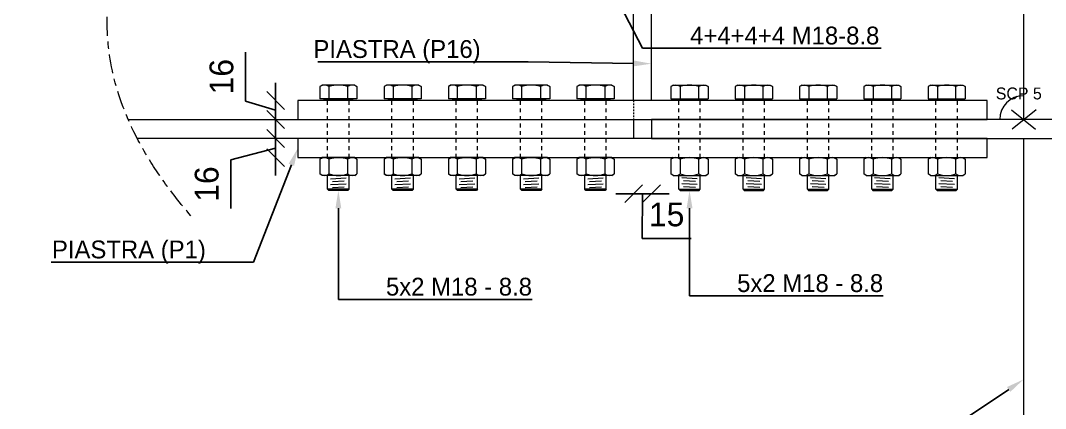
# Model space of a CAD drawing. Header units: millimetres. Extents: x -6949 to 549764, y -83146 to 127128.
# Drawn here: x 50614 to 51475, y -46687 to -46361 of the extents above; entities that cross this region are included whole.
import ezdxf
from ezdxf import colors
from ezdxf.entities.mleader import LeaderData, LeaderLine
from ezdxf.math import Vec2, Vec3

# ---------------------------------------------------------------- set-up
doc = ezdxf.new("R2010")
doc.units = ezdxf.units.MM
doc.linetypes.add('Centro', pattern=[31.75, 6.35, -4.7625, 15.875, -4.7625])
doc.linetypes.add('Tratto', pattern=[6.35, 3.175, -3.175])
for name, color, linetype, lineweight in [('bulloni', 5, 'Continuous', 9), ('LINEA DI SEZIONE', 1, 'Centro', 9), ('piastra', 6, 'Continuous', 18), ('S-BEAM', 5, 'Continuous', 18), ('S-COLS', 7, 'Continuous', 18), ('tratteggio', 253, 'Tratto', 15)]:
    doc.layers.add(name, color=color, linetype=linetype, lineweight=lineweight)
doc.layers.add('quote', color=7, linetype='Continuous', lineweight=5, true_color=0x383838)
doc.styles.get("Standard").update_dxf_attribs({"font": ''})
doc.styles.get('Standard').set_extended_font_data('Bahnschrift Light')
doc.dimstyles.new('Q 1_15', dxfattribs={"dimtxt": 20, "dimasz": 15, "dimexe": 0.18, "dimexo": 0.0625, "dimgap": 10, "dimtad": 2, "dimdec": 0, "dimzin": 0, "dimdsep": 46, "dimtxsty": 'Standard', "dimblk": 'OBLIQUE', "dimcen": 0, "dimse1": 1, "dimse2": 1, "dimadec": 0, "dimazin": 0, "dimtfac": 1, "dimtdec": 0, "dimtofl": 0, "dimtmove": 1, "dimatfit": 3, "dimfxl": 1, "dimtolj": 1, "dimtzin": 0, "dimarcsym": 1})

# ---------------------------------------------------------------- blocks, each defined once
blk = doc.blocks.new('_Oblique')
at = {"color": 0, "linetype": 'ByBlock', "lineweight": -2}
blk.add_line((-0.5, -0.5), (0.5, 0.5), dxfattribs=at)
blk = doc.blocks.new('*D972')
at = {"layer": 'Defpoints', "color": 0, "transparency": 16777216}
for p in [(51128.8, -46210.14), (51143.8, -46210.14), (51143.8, -46506.45)]:
    blk.add_point(p, dxfattribs=at)
at = {"layer": 'quote', "color": 0, "lineweight": -2, "transparency": 16777216}
for p, q in [((51128.8, -46506.45), (51113.8, -46506.45)), ((51128.8, -46506.45), (51143.8, -46506.45)), ((51136.3, -46506.45), (51135.86, -46544.13)), ((51143.8, -46506.45), (51158.8, -46506.45)), ((51135.86, -46544.13), (51177.26, -46544.13))]:
    blk.add_line(p, q, dxfattribs=at)
at = {"layer": 'quote', "color": 0, "lineweight": -2, "transparency": 16777216, "xscale": 15, "yscale": 15, "zscale": 15}
blk.add_blockref('_Oblique', (51128.8, -46506.45), dxfattribs=at)
at = {"layer": 'quote', "color": 0, "lineweight": -2, "transparency": 16777216, "xscale": 15, "yscale": 15, "zscale": 15, "rotation": 180}
blk.add_blockref('_Oblique', (51143.8, -46506.45), dxfattribs=at)
at = {"layer": 'quote', "color": 0, "transparency": 16777216, "insert": (51156.56, -46524.03), "char_height": 20, "attachment_point": 5}
blk.add_mtext('\\A1;15', dxfattribs=at)
blk = doc.blocks.new('*D973')
at = {"layer": 'Defpoints', "color": 0, "transparency": 16777216}
for p in [(50846.8, -46428.14), (50828.09, -46444.14), (50846.8, -46444.14)]:
    blk.add_point(p, dxfattribs=at)
at = {"layer": 'quote', "color": 0, "lineweight": -2, "transparency": 16777216}
for p, q in [((50802.81, -46428.56), (50802.81, -46387.62)), ((50828.09, -46428.14), (50828.09, -46413.14)), ((50828.09, -46436.14), (50802.81, -46428.56)), ((50828.09, -46428.14), (50828.09, -46444.14)), ((50828.09, -46444.14), (50828.09, -46459.14))]:
    blk.add_line(p, q, dxfattribs=at)
at = {"layer": 'quote', "color": 0, "lineweight": -2, "transparency": 16777216, "xscale": 15, "yscale": 15, "zscale": 15}
for p, rotation in [((50828.09, -46428.14), 270), ((50828.09, -46444.14), 90)]:
    blk.add_blockref('_Oblique', p, dxfattribs=dict(at, rotation=rotation))
at = {"layer": 'quote', "color": 0, "transparency": 16777216, "insert": (50782.7, -46408.09), "char_height": 20, "attachment_point": 5, "rotation": 90}
blk.add_mtext('\\A1;16', dxfattribs=at)
blk = doc.blocks.new('*D974')
at = {"layer": 'Defpoints', "color": 0, "transparency": 16777216}
for p in [(50828.09, -46460.14), (50846.8, -46460.14), (50846.8, -46476.14)]:
    blk.add_point(p, dxfattribs=at)
at = {"layer": 'quote', "color": 0, "lineweight": -2, "transparency": 16777216}
for p, q in [((50828.09, -46460.14), (50828.09, -46445.14)), ((50828.09, -46476.14), (50828.09, -46460.14)), ((50828.09, -46468.14), (50790.41, -46477.88)), ((50790.41, -46477.88), (50790.41, -46518.82)), ((50828.09, -46476.14), (50828.09, -46491.14))]:
    blk.add_line(p, q, dxfattribs=at)
at = {"layer": 'quote', "color": 0, "lineweight": -2, "transparency": 16777216, "xscale": 15, "yscale": 15, "zscale": 15}
for p, rotation in [((50828.09, -46460.14), 270), ((50828.09, -46476.14), 90)]:
    blk.add_blockref('_Oblique', p, dxfattribs=dict(at, rotation=rotation))
at = {"layer": 'quote', "color": 0, "transparency": 16777216, "insert": (50770.31, -46498.35), "char_height": 20, "attachment_point": 5, "rotation": 90}
blk.add_mtext('\\A1;16', dxfattribs=at)
blk = doc.blocks.new('x')
at = {"layer": 'quote', "color": 1, "lineweight": 20}
for p, q in [((12519.77, -46826.46), (12540.09, -46842.86)), ((12540.61, -46826.46), (12520.29, -46842.86))]:
    blk.add_line(p, q, dxfattribs=at)

msp = doc.modelspace()

# ---------------------------------------------------------------- linework, layer by layer
at = {"layer": 'bulloni'}
for p, q in [((50867.1, -46415.14), (50865.21, -46416.4)), ((50894.5, -46415.14), (50867.1, -46415.14)), ((50894.5, -46415.14), (50896.38, -46416.4)), ((50921.1, -46415.14), (50919.21, -46416.4)), ((50948.5, -46415.14), (50921.1, -46415.14)), ((50948.5, -46415.14), (50950.38, -46416.4)), ((50975.1, -46415.14), (50973.21, -46416.4)), ((51002.5, -46415.14), (50975.1, -46415.14)), ((51002.5, -46415.14), (51004.38, -46416.4)), ((51029.1, -46415.14), (51027.21, -46416.4)), ((51056.5, -46415.14), (51029.1, -46415.14)), ((51056.5, -46415.14), (51058.38, -46416.4)), ((51083.1, -46415.14), (51081.21, -46416.4)), ((51110.5, -46415.14), (51083.1, -46415.14)), ((51110.5, -46415.14), (51112.38, -46416.4)), ((51162.08, -46415.14), (51160.19, -46416.4)), ((51162.08, -46415.14), (51189.48, -46415.14)), ((51189.48, -46415.14), (51191.37, -46416.4)), ((51216.08, -46415.14), (51214.19, -46416.4)), ((51216.08, -46415.14), (51243.48, -46415.14)), ((51243.48, -46415.14), (51245.37, -46416.4)), ((51270.08, -46415.14), (51268.19, -46416.4)), ((51270.08, -46415.14), (51297.48, -46415.14)), ((51297.48, -46415.14), (51299.37, -46416.4)), ((51324.08, -46415.14), (51322.19, -46416.4)), ((51324.08, -46415.14), (51351.48, -46415.14)), ((51351.48, -46415.14), (51353.37, -46416.4)), ((51378.08, -46415.14), (51376.19, -46416.4)), ((51378.08, -46415.14), (51405.48, -46415.14)), ((51405.48, -46415.14), (51407.37, -46416.4)), ((50865.21, -46416.4), (50865.21, -46426.64)), ((50873, -46426.64), (50873, -46416.4)), ((50888.59, -46416.4), (50888.59, -46426.64)), ((50896.38, -46416.4), (50896.38, -46426.64)), ((50919.21, -46416.4), (50919.21, -46426.64)), ((50927, -46426.64), (50927, -46416.4)), ((50942.59, -46416.4), (50942.59, -46426.64)), ((50950.38, -46416.4), (50950.38, -46426.64)), ((50973.21, -46416.4), (50973.21, -46426.64)), ((50981, -46426.64), (50981, -46416.4)), ((50996.59, -46416.4), (50996.59, -46426.64)), ((51004.38, -46416.4), (51004.38, -46426.64)), ((51027.21, -46416.4), (51027.21, -46426.64)), ((51035, -46426.64), (51035, -46416.4)), ((51050.59, -46416.4), (51050.59, -46426.64)), ((51058.38, -46416.4), (51058.38, -46426.64)), ((51081.21, -46416.4), (51081.21, -46426.64)), ((51089, -46426.64), (51089, -46416.4)), ((51104.59, -46416.4), (51104.59, -46426.64)), ((51112.38, -46416.4), (51112.38, -46426.64)), ((51160.19, -46416.4), (51160.19, -46426.64)), ((51167.99, -46416.4), (51167.99, -46426.64)), ((51183.58, -46426.64), (51183.58, -46416.4)), ((51191.37, -46416.4), (51191.37, -46426.64)), ((51214.19, -46416.4), (51214.19, -46426.64)), ((51221.99, -46416.4), (51221.99, -46426.64)), ((51237.58, -46426.64), (51237.58, -46416.4)), ((51245.37, -46416.4), (51245.37, -46426.64)), ((51268.19, -46416.4), (51268.19, -46426.64)), ((51275.99, -46416.4), (51275.99, -46426.64)), ((51291.58, -46426.64), (51291.58, -46416.4)), ((51299.37, -46416.4), (51299.37, -46426.64)), ((51322.19, -46416.4), (51322.19, -46426.64)), ((51329.99, -46416.4), (51329.99, -46426.64)), ((51345.58, -46426.64), (51345.58, -46416.4)), ((51353.37, -46416.4), (51353.37, -46426.64)), ((51376.19, -46416.4), (51376.19, -46426.64)), ((51383.99, -46416.4), (51383.99, -46426.64)), ((51399.58, -46426.64), (51399.58, -46416.4)), ((51407.37, -46416.4), (51407.37, -46426.64)), ((50896.38, -46426.64), (50865.21, -46426.64)), ((50868.3, -46426.64), (50868.3, -46427.14)), ((50893.3, -46427.14), (50868.3, -46427.14)), ((50893.3, -46426.64), (50893.3, -46427.14)), ((50950.38, -46426.64), (50919.21, -46426.64)), ((50922.3, -46426.64), (50922.3, -46427.14)), ((50947.3, -46427.14), (50922.3, -46427.14)), ((50947.3, -46426.64), (50947.3, -46427.14)), ((51004.38, -46426.64), (50973.21, -46426.64)), ((50976.3, -46426.64), (50976.3, -46427.14)), ((51001.3, -46427.14), (50976.3, -46427.14)), ((51001.3, -46426.64), (51001.3, -46427.14)), ((51058.38, -46426.64), (51027.21, -46426.64)), ((51030.3, -46426.64), (51030.3, -46427.14)), ((51055.3, -46427.14), (51030.3, -46427.14)), ((51055.3, -46426.64), (51055.3, -46427.14)), ((51112.38, -46426.64), (51081.21, -46426.64)), ((51084.3, -46426.64), (51084.3, -46427.14)), ((51109.3, -46427.14), (51084.3, -46427.14)), ((51109.3, -46426.64), (51109.3, -46427.14)), ((51160.19, -46426.64), (51191.37, -46426.64)), ((51163.28, -46426.64), (51163.28, -46427.14)), ((51163.28, -46427.14), (51188.28, -46427.14)), ((51188.28, -46426.64), (51188.28, -46427.14)), ((51214.19, -46426.64), (51245.37, -46426.64)), ((51217.28, -46426.64), (51217.28, -46427.14)), ((51217.28, -46427.14), (51242.28, -46427.14)), ((51242.28, -46426.64), (51242.28, -46427.14)), ((51268.19, -46426.64), (51299.37, -46426.64)), ((51271.28, -46426.64), (51271.28, -46427.14)), ((51271.28, -46427.14), (51296.28, -46427.14)), ((51296.28, -46426.64), (51296.28, -46427.14)), ((51322.19, -46426.64), (51353.37, -46426.64)), ((51325.28, -46426.64), (51325.28, -46427.14)), ((51325.28, -46427.14), (51350.28, -46427.14)), ((51350.28, -46426.64), (51350.28, -46427.14)), ((51376.19, -46426.64), (51407.37, -46426.64)), ((51379.28, -46426.64), (51379.28, -46427.14)), ((51379.28, -46427.14), (51404.28, -46427.14)), ((51404.28, -46426.64), (51404.28, -46427.14)), ((50867.1, -46476.14), (50865.21, -46477.4)), ((50865.21, -46477.4), (50865.21, -46489.89)), ((50894.5, -46476.14), (50867.1, -46476.14)), ((50873, -46489.89), (50873, -46477.4)), ((50888.59, -46477.4), (50888.59, -46489.89)), ((50894.5, -46476.14), (50896.38, -46477.4)), ((50896.38, -46477.4), (50896.38, -46489.89)), ((50921.1, -46476.14), (50919.21, -46477.4)), ((50919.21, -46477.4), (50919.21, -46489.89)), ((50948.5, -46476.14), (50921.1, -46476.14)), ((50927, -46489.89), (50927, -46477.4)), ((50942.59, -46477.4), (50942.59, -46489.89)), ((50948.5, -46476.14), (50950.38, -46477.4)), ((50950.38, -46477.4), (50950.38, -46489.89)), ((50975.1, -46476.14), (50973.21, -46477.4)), ((50973.21, -46477.4), (50973.21, -46489.89)), ((51002.5, -46476.14), (50975.1, -46476.14)), ((50981, -46489.89), (50981, -46477.4)), ((50996.59, -46477.4), (50996.59, -46489.89)), ((51002.5, -46476.14), (51004.38, -46477.4)), ((51004.38, -46477.4), (51004.38, -46489.89)), ((51029.1, -46476.14), (51027.21, -46477.4)), ((51027.21, -46477.4), (51027.21, -46489.89)), ((51056.5, -46476.14), (51029.1, -46476.14)), ((51035, -46489.89), (51035, -46477.4)), ((51050.59, -46477.4), (51050.59, -46489.89)), ((51056.5, -46476.14), (51058.38, -46477.4)), ((51058.38, -46477.4), (51058.38, -46489.89)), ((51083.1, -46476.14), (51081.21, -46477.4)), ((51081.21, -46477.4), (51081.21, -46489.89)), ((51110.5, -46476.14), (51083.1, -46476.14)), ((51089, -46489.89), (51089, -46477.4)), ((51104.59, -46477.4), (51104.59, -46489.89)), ((51110.5, -46476.14), (51112.38, -46477.4)), ((51112.38, -46477.4), (51112.38, -46489.89)), ((51162.08, -46476.14), (51160.19, -46477.4)), ((51160.19, -46477.4), (51160.19, -46489.89)), ((51162.08, -46476.14), (51189.48, -46476.14)), ((51167.99, -46477.4), (51167.99, -46489.89)), ((51183.58, -46489.89), (51183.58, -46477.4)), ((51189.48, -46476.14), (51191.37, -46477.4)), ((51191.37, -46477.4), (51191.37, -46489.89)), ((51216.08, -46476.14), (51214.19, -46477.4)), ((51214.19, -46477.4), (51214.19, -46489.89)), ((51216.08, -46476.14), (51243.48, -46476.14)), ((51221.99, -46477.4), (51221.99, -46489.89)), ((51237.58, -46489.89), (51237.58, -46477.4)), ((51243.48, -46476.14), (51245.37, -46477.4)), ((51245.37, -46477.4), (51245.37, -46489.89)), ((51270.08, -46476.14), (51268.19, -46477.4)), ((51268.19, -46477.4), (51268.19, -46489.89)), ((51270.08, -46476.14), (51297.48, -46476.14)), ((51275.99, -46477.4), (51275.99, -46489.89)), ((51291.58, -46489.89), (51291.58, -46477.4)), ((51297.48, -46476.14), (51299.37, -46477.4)), ((51299.37, -46477.4), (51299.37, -46489.89)), ((51324.08, -46476.14), (51322.19, -46477.4)), ((51322.19, -46477.4), (51322.19, -46489.89)), ((51324.08, -46476.14), (51351.48, -46476.14)), ((51329.99, -46477.4), (51329.99, -46489.89)), ((51345.58, -46489.89), (51345.58, -46477.4)), ((51351.48, -46476.14), (51353.37, -46477.4)), ((51353.37, -46477.4), (51353.37, -46489.89)), ((51378.08, -46476.14), (51376.19, -46477.4)), ((51376.19, -46477.4), (51376.19, -46489.89)), ((51378.08, -46476.14), (51405.48, -46476.14)), ((51383.99, -46477.4), (51383.99, -46489.89)), ((51399.58, -46489.89), (51399.58, -46477.4)), ((51405.48, -46476.14), (51407.37, -46477.4)), ((51407.37, -46477.4), (51407.37, -46489.89)), ((50867.1, -46491.14), (50865.21, -46489.89)), ((50894.5, -46491.14), (50867.1, -46491.14)), ((50871.8, -46502.77), (50871.8, -46491.14)), ((50889.8, -46502.77), (50889.8, -46491.14)), ((50894.5, -46491.14), (50896.38, -46489.89)), ((50921.1, -46491.14), (50919.21, -46489.89)), ((50948.5, -46491.14), (50921.1, -46491.14)), ((50925.8, -46502.77), (50925.8, -46491.14)), ((50943.8, -46502.77), (50943.8, -46491.14)), ((50948.5, -46491.14), (50950.38, -46489.89)), ((50975.1, -46491.14), (50973.21, -46489.89)), ((51002.5, -46491.14), (50975.1, -46491.14)), ((50979.8, -46502.77), (50979.8, -46491.14)), ((50997.8, -46502.77), (50997.8, -46491.14)), ((51002.5, -46491.14), (51004.38, -46489.89)), ((51029.1, -46491.14), (51027.21, -46489.89)), ((51056.5, -46491.14), (51029.1, -46491.14)), ((51033.8, -46502.77), (51033.8, -46491.14)), ((51051.8, -46502.77), (51051.8, -46491.14)), ((51056.5, -46491.14), (51058.38, -46489.89)), ((51083.1, -46491.14), (51081.21, -46489.89)), ((51110.5, -46491.14), (51083.1, -46491.14)), ((51087.8, -46502.77), (51087.8, -46491.14)), ((51105.8, -46502.77), (51105.8, -46491.14)), ((51110.5, -46491.14), (51112.38, -46489.89)), ((51162.08, -46491.14), (51160.19, -46489.89)), ((51162.08, -46491.14), (51189.48, -46491.14)), ((51166.78, -46502.77), (51166.78, -46491.14)), ((51184.78, -46502.77), (51184.78, -46491.14)), ((51189.48, -46491.14), (51191.37, -46489.89)), ((51216.08, -46491.14), (51214.19, -46489.89)), ((51216.08, -46491.14), (51243.48, -46491.14)), ((51220.78, -46502.77), (51220.78, -46491.14)), ((51238.78, -46502.77), (51238.78, -46491.14)), ((51243.48, -46491.14), (51245.37, -46489.89)), ((51270.08, -46491.14), (51268.19, -46489.89)), ((51270.08, -46491.14), (51297.48, -46491.14)), ((51274.78, -46502.77), (51274.78, -46491.14)), ((51292.78, -46502.77), (51292.78, -46491.14)), ((51297.48, -46491.14), (51299.37, -46489.89)), ((51324.08, -46491.14), (51322.19, -46489.89)), ((51324.08, -46491.14), (51351.48, -46491.14)), ((51328.78, -46502.77), (51328.78, -46491.14)), ((51346.78, -46502.77), (51346.78, -46491.14)), ((51351.48, -46491.14), (51353.37, -46489.89)), ((51378.08, -46491.14), (51376.19, -46489.89)), ((51378.08, -46491.14), (51405.48, -46491.14)), ((51382.78, -46502.77), (51382.78, -46491.14)), ((51400.78, -46502.77), (51400.78, -46491.14)), ((51405.48, -46491.14), (51407.37, -46489.89)), ((50874.3, -46493.88), (50887.3, -46493.15)), ((50874.3, -46498.88), (50887.3, -46498.15)), ((50875.8, -46496.29), (50885.8, -46495.74)), ((50875.8, -46501.29), (50885.8, -46500.74)), ((50928.3, -46493.88), (50941.3, -46493.15)), ((50928.3, -46498.88), (50941.3, -46498.15)), ((50929.8, -46496.29), (50939.8, -46495.74)), ((50929.8, -46501.29), (50939.8, -46500.74)), ((50982.3, -46493.88), (50995.3, -46493.15)), ((50982.3, -46498.88), (50995.3, -46498.15)), ((50983.8, -46496.29), (50993.8, -46495.74)), ((50983.8, -46501.29), (50993.8, -46500.74)), ((51036.3, -46493.88), (51049.3, -46493.15)), ((51036.3, -46498.88), (51049.3, -46498.15)), ((51037.8, -46496.29), (51047.8, -46495.74)), ((51037.8, -46501.29), (51047.8, -46500.74)), ((51090.3, -46493.88), (51103.3, -46493.15)), ((51090.3, -46498.88), (51103.3, -46498.15)), ((51091.8, -46496.29), (51101.8, -46495.74)), ((51091.8, -46501.29), (51101.8, -46500.74)), ((51182.28, -46493.88), (51169.28, -46493.15)), ((51182.28, -46498.88), (51169.28, -46498.15)), ((51180.78, -46496.29), (51170.78, -46495.74)), ((51180.78, -46501.29), (51170.78, -46500.74)), ((51236.28, -46493.88), (51223.28, -46493.15)), ((51236.28, -46498.88), (51223.28, -46498.15)), ((51234.78, -46496.29), (51224.78, -46495.74)), ((51234.78, -46501.29), (51224.78, -46500.74)), ((51290.28, -46493.88), (51277.28, -46493.15)), ((51290.28, -46498.88), (51277.28, -46498.15)), ((51288.78, -46496.29), (51278.78, -46495.74)), ((51288.78, -46501.29), (51278.78, -46500.74)), ((51344.28, -46493.88), (51331.28, -46493.15)), ((51344.28, -46498.88), (51331.28, -46498.15)), ((51342.78, -46496.29), (51332.78, -46495.74)), ((51342.78, -46501.29), (51332.78, -46500.74)), ((51398.28, -46493.88), (51385.28, -46493.15)), ((51398.28, -46498.88), (51385.28, -46498.15)), ((51396.78, -46496.29), (51386.78, -46495.74)), ((51396.78, -46501.29), (51386.78, -46500.74)), ((50872.8, -46503.77), (50871.8, -46502.77)), ((50889.8, -46502.77), (50871.8, -46502.77)), ((50888.8, -46503.77), (50872.8, -46503.77)), ((50889.8, -46502.77), (50888.8, -46503.77)), ((50926.8, -46503.77), (50925.8, -46502.77)), ((50943.8, -46502.77), (50925.8, -46502.77)), ((50942.8, -46503.77), (50926.8, -46503.77)), ((50943.8, -46502.77), (50942.8, -46503.77)), ((50980.8, -46503.77), (50979.8, -46502.77)), ((50997.8, -46502.77), (50979.8, -46502.77)), ((50996.8, -46503.77), (50980.8, -46503.77)), ((50997.8, -46502.77), (50996.8, -46503.77)), ((51034.8, -46503.77), (51033.8, -46502.77)), ((51051.8, -46502.77), (51033.8, -46502.77)), ((51050.8, -46503.77), (51034.8, -46503.77)), ((51051.8, -46502.77), (51050.8, -46503.77)), ((51088.8, -46503.77), (51087.8, -46502.77)), ((51105.8, -46502.77), (51087.8, -46502.77)), ((51104.8, -46503.77), (51088.8, -46503.77)), ((51105.8, -46502.77), (51104.8, -46503.77)), ((51166.78, -46502.77), (51167.78, -46503.77)), ((51166.78, -46502.77), (51184.78, -46502.77)), ((51167.78, -46503.77), (51183.78, -46503.77)), ((51183.78, -46503.77), (51184.78, -46502.77)), ((51220.78, -46502.77), (51221.78, -46503.77)), ((51220.78, -46502.77), (51238.78, -46502.77)), ((51221.78, -46503.77), (51237.78, -46503.77)), ((51237.78, -46503.77), (51238.78, -46502.77)), ((51274.78, -46502.77), (51275.78, -46503.77)), ((51274.78, -46502.77), (51292.78, -46502.77)), ((51275.78, -46503.77), (51291.78, -46503.77)), ((51291.78, -46503.77), (51292.78, -46502.77)), ((51328.78, -46502.77), (51329.78, -46503.77)), ((51328.78, -46502.77), (51346.78, -46502.77)), ((51329.78, -46503.77), (51345.78, -46503.77)), ((51345.78, -46503.77), (51346.78, -46502.77)), ((51382.78, -46502.77), (51383.78, -46503.77)), ((51382.78, -46502.77), (51400.78, -46502.77)), ((51383.78, -46503.77), (51399.78, -46503.77)), ((51399.78, -46503.77), (51400.78, -46502.77))]:
    msp.add_line(p, q, dxfattribs=at)
for centre, radius, start, end in [((50869.11, -46421.82), 6.67, 54.26215, 125.73785), ((50880.8, -46439.95), 24.8, 71.68582, 108.31418), ((50892.49, -46421.82), 6.67, 54.26215, 125.73785), ((50923.11, -46421.82), 6.67, 54.26215, 125.73785), ((50934.8, -46439.95), 24.8, 71.68582, 108.31418), ((50946.49, -46421.82), 6.67, 54.26215, 125.73785), ((50977.11, -46421.82), 6.67, 54.26215, 125.73785), ((50988.8, -46439.95), 24.8, 71.68582, 108.31418), ((51000.49, -46421.82), 6.67, 54.26215, 125.73785), ((51031.11, -46421.82), 6.67, 54.26215, 125.73785), ((51042.8, -46439.95), 24.8, 71.68582, 108.31418), ((51054.49, -46421.82), 6.67, 54.26215, 125.73785), ((51085.11, -46421.82), 6.67, 54.26215, 125.73785), ((51096.8, -46439.95), 24.8, 71.68582, 108.31418), ((51108.49, -46421.82), 6.67, 54.26215, 125.73785), ((51164.09, -46421.82), 6.67, 54.26215, 125.73785), ((51175.78, -46439.95), 24.8, 71.68582, 108.31418), ((51187.47, -46421.82), 6.67, 54.26215, 125.73785), ((51218.09, -46421.82), 6.67, 54.26215, 125.73785), ((51229.78, -46439.95), 24.8, 71.68582, 108.31418), ((51241.47, -46421.82), 6.67, 54.26215, 125.73785), ((51272.09, -46421.82), 6.67, 54.26215, 125.73785), ((51283.78, -46439.95), 24.8, 71.68582, 108.31418), ((51295.47, -46421.82), 6.67, 54.26215, 125.73785), ((51326.09, -46421.82), 6.67, 54.26215, 125.73785), ((51337.78, -46439.95), 24.8, 71.68582, 108.31418), ((51349.47, -46421.82), 6.67, 54.26215, 125.73785), ((51380.09, -46421.82), 6.67, 54.26215, 125.73785), ((51391.78, -46439.95), 24.8, 71.68582, 108.31418), ((51403.47, -46421.82), 6.67, 54.26215, 125.73785), ((50870.8, -46428.14), 1, 0, 90), ((50890.8, -46428.14), 1, 90, 180), ((50924.8, -46428.14), 1, 0, 90), ((50944.8, -46428.14), 1, 90, 180), ((50978.8, -46428.14), 1, 0, 90), ((50998.8, -46428.14), 1, 90, 180), ((51032.8, -46428.14), 1, 0, 90), ((51052.8, -46428.14), 1, 90, 180), ((51086.8, -46428.14), 1, 0, 90), ((51106.8, -46428.14), 1, 90, 180), ((51165.78, -46428.14), 1, 0, 90), ((51185.78, -46428.14), 1, 90, 180), ((51219.78, -46428.14), 1, 0, 90), ((51239.78, -46428.14), 1, 90, 180), ((51273.78, -46428.14), 1, 0, 90), ((51293.78, -46428.14), 1, 90, 180), ((51327.78, -46428.14), 1, 0, 90), ((51347.78, -46428.14), 1, 90, 180), ((51381.78, -46428.14), 1, 0, 90), ((51401.78, -46428.14), 1, 90, 180), ((50869.11, -46482.82), 6.67, 54.26215, 125.73785), ((50880.8, -46500.95), 24.8, 71.68582, 108.31418), ((50892.49, -46482.82), 6.67, 54.26215, 125.73785), ((50923.11, -46482.82), 6.67, 54.26215, 125.73785), ((50934.8, -46500.95), 24.8, 71.68582, 108.31418), ((50946.49, -46482.82), 6.67, 54.26215, 125.73785), ((50977.11, -46482.82), 6.67, 54.26215, 125.73785), ((50988.8, -46500.95), 24.8, 71.68582, 108.31418), ((51000.49, -46482.82), 6.67, 54.26215, 125.73785), ((51031.11, -46482.82), 6.67, 54.26215, 125.73785), ((51042.8, -46500.95), 24.8, 71.68582, 108.31418), ((51054.49, -46482.82), 6.67, 54.26215, 125.73785), ((51085.11, -46482.82), 6.67, 54.26215, 125.73785), ((51096.8, -46500.95), 24.8, 71.68582, 108.31418), ((51108.49, -46482.82), 6.67, 54.26215, 125.73785), ((51164.09, -46482.82), 6.67, 54.26215, 125.73785), ((51175.78, -46500.95), 24.8, 71.68582, 108.31418), ((51187.47, -46482.82), 6.67, 54.26215, 125.73785), ((51218.09, -46482.82), 6.67, 54.26215, 125.73785), ((51229.78, -46500.95), 24.8, 71.68582, 108.31418), ((51241.47, -46482.82), 6.67, 54.26215, 125.73785), ((51272.09, -46482.82), 6.67, 54.26215, 125.73785), ((51283.78, -46500.95), 24.8, 71.68582, 108.31418), ((51295.47, -46482.82), 6.67, 54.26215, 125.73785), ((51326.09, -46482.82), 6.67, 54.26215, 125.73785), ((51337.78, -46500.95), 24.8, 71.68582, 108.31418), ((51349.47, -46482.82), 6.67, 54.26215, 125.73785), ((51380.09, -46482.82), 6.67, 54.26215, 125.73785), ((51391.78, -46500.95), 24.8, 71.68582, 108.31418), ((51403.47, -46482.82), 6.67, 54.26215, 125.73785), ((50869.11, -46484.47), 6.67, 234.26215, 305.73785), ((50880.8, -46466.34), 24.8, 251.68582, 288.31418), ((50892.49, -46484.47), 6.67, 234.26215, 305.73785), ((50923.11, -46484.47), 6.67, 234.26215, 305.73785), ((50934.8, -46466.34), 24.8, 251.68582, 288.31418), ((50946.49, -46484.47), 6.67, 234.26215, 305.73785), ((50977.11, -46484.47), 6.67, 234.26215, 305.73785), ((50988.8, -46466.34), 24.8, 251.68582, 288.31418), ((51000.49, -46484.47), 6.67, 234.26215, 305.73785), ((51031.11, -46484.47), 6.67, 234.26215, 305.73785), ((51042.8, -46466.34), 24.8, 251.68582, 288.31418), ((51054.49, -46484.47), 6.67, 234.26215, 305.73785), ((51085.11, -46484.47), 6.67, 234.26215, 305.73785), ((51096.8, -46466.34), 24.8, 251.68582, 288.31418), ((51108.49, -46484.47), 6.67, 234.26215, 305.73785), ((51164.09, -46484.47), 6.67, 234.26215, 305.73785), ((51175.78, -46466.34), 24.8, 251.68582, 288.31418), ((51187.47, -46484.47), 6.67, 234.26215, 305.73785), ((51218.09, -46484.47), 6.67, 234.26215, 305.73785), ((51229.78, -46466.34), 24.8, 251.68582, 288.31418), ((51241.47, -46484.47), 6.67, 234.26215, 305.73785), ((51272.09, -46484.47), 6.67, 234.26215, 305.73785), ((51283.78, -46466.34), 24.8, 251.68582, 288.31418), ((51295.47, -46484.47), 6.67, 234.26215, 305.73785), ((51326.09, -46484.47), 6.67, 234.26215, 305.73785), ((51337.78, -46466.34), 24.8, 251.68582, 288.31418), ((51349.47, -46484.47), 6.67, 234.26215, 305.73785), ((51380.09, -46484.47), 6.67, 234.26215, 305.73785), ((51391.78, -46466.34), 24.8, 251.68582, 288.31418), ((51403.47, -46484.47), 6.67, 234.26215, 305.73785)]:
    msp.add_arc(centre, radius, start, end, dxfattribs=at)
at = {"layer": 'LINEA DI SEZIONE'}
msp.add_open_spline([(50756.97, -46525.14), (50613.8, -46359.19), (50842.97, -46134.85), (50733.99, -45891.35), (50733.99, -45891.35)], degree=3, dxfattribs=at)
at = {"layer": 'piastra'}
for points in [[(51143.78, -46428.14), (51143.78, -46332.64)], [(51658.69, -46444.14), (51143.78, -46444.14), (51143.78, -46460.14), (52225.8, -46460.14), (52225.8, -46444.14), (51658.69, -46444.14)]]:
    msp.add_lwpolyline(points, dxfattribs=at)
for points in [[(51425.78, -46428.14), (50846.8, -46428.14), (50846.8, -46444.14), (51425.78, -46444.14)], [(51425.78, -46460.14), (50846.8, -46460.14), (50846.8, -46476.14), (51425.78, -46476.14)]]:
    msp.add_lwpolyline(points, close=True, dxfattribs=at)
msp.add_arc((51456.29, -46444.14), 20, 90, 180, dxfattribs=at)
at = {"layer": 'S-BEAM'}
for points in [[(51128.78, -46428.14), (51128.78, -46332.64)], [(50704.3, -46444.14), (51128.78, -46444.14), (51128.78, -46460.14), (50711.93, -46460.14)]]:
    msp.add_lwpolyline(points, dxfattribs=at)
at = {"layer": 'S-COLS'}
msp.add_line((51456.29, -45976.14), (51456.29, -46444.14), dxfattribs=at)
msp.add_lwpolyline([(51456.29, -46460.14), (51456.29, -47080.74)], dxfattribs=at)
at = {"layer": 'tratteggio'}
for points in [[(50871.8, -46476.14), (50871.8, -46428.14)], [(50889.8, -46476.14), (50889.8, -46428.14)], [(50925.8, -46476.14), (50925.8, -46428.14)], [(50943.8, -46476.14), (50943.8, -46428.14)], [(50979.8, -46476.14), (50979.8, -46428.14)], [(50997.8, -46476.14), (50997.8, -46428.14)], [(51033.8, -46476.14), (51033.8, -46428.14)], [(51051.8, -46476.14), (51051.8, -46428.14)], [(51087.8, -46476.14), (51087.8, -46428.14)], [(51105.8, -46476.14), (51105.8, -46428.14)], [(51166.78, -46476.14), (51166.78, -46428.14)], [(51184.78, -46476.14), (51184.78, -46428.14)], [(51220.78, -46476.14), (51220.78, -46428.14)], [(51238.78, -46476.14), (51238.78, -46428.14)], [(51274.78, -46476.14), (51274.78, -46428.14)], [(51292.78, -46476.14), (51292.78, -46428.14)], [(51328.78, -46476.14), (51328.78, -46428.14)], [(51346.78, -46476.14), (51346.78, -46428.14)], [(51382.78, -46476.14), (51382.78, -46428.14)], [(51400.78, -46476.14), (51400.78, -46428.14)]]:
    msp.add_lwpolyline(points, dxfattribs=at)
at = {"layer": 'tratteggio', "color": 5, "ltscale": 0.4}
msp.add_lwpolyline([(51128.78, -46428.14), (51128.78, -46444.14)], dxfattribs=at)

# ---------------------------------------------------------------- block references
at = {"layer": 'quote'}
msp.add_blockref('x', (38926.36, 390.52), dxfattribs=at)

# ---------------------------------------------------------------- texts
at = {"layer": 'quote', "color": 1, "insert": (51433.01, -46417.2), "char_height": 10, "attachment_point": 1}
msp.add_mtext_dynamic_manual_height_columns('SCP 5', width=110.5549, gutter_width=1, heights=[0], dxfattribs=at)

# ---------------------------------------------------------------- dimensions: what is measured, and where the dimension line sits
at = {"layer": 'quote'}
for base, p1, p2, angle, picture, middle, dimtype in [((51143.8, -46506.45), (51128.8, -46210.14), (51143.8, -46210.14), 0, '*D972', (51145.86, -46544.13), 161), ((50828.09, -46460.14), (50846.8, -46476.14), (50846.8, -46460.14), 270, '*D974', (50790.41, -46487.88), 160)]:
    dim = msp.add_linear_dim(base=base, p1=p1, p2=p2, angle=angle, dimstyle='Q 1_15', dxfattribs=at)
    dim.commit()
    dim.dimension.update_dxf_attribs({"geometry": picture, "text_midpoint": middle, "dimtype": dimtype})
dim = msp.add_linear_dim(base=(50828.09, -46444.14), p1=(50846.8, -46428.14), p2=(50846.8, -46444.14), angle=90, dimstyle='Q 1_15', dxfattribs=at)
dim.commit()
dim.dimension.update_dxf_attribs({"geometry": '*D973', "text_midpoint": (50782.7, -46418.56)})

# ---------------------------------------------------------------- leaders
ml = msp.add_multileader_mtext('Standard', dxfattribs=at)
ml.set_content('4+4+4+4 M18-8.8', color=256)
ml.set_leader_properties()
ml.build(insert=Vec2(0, 0))
ml.multileader.update_dxf_attribs({"text_left_attachment_type": 5, "text_right_attachment_type": 6, "dogleg_length": 30, "arrow_head_size": 15})
ctx = ml.context
ctx.base_point, ctx.char_height, ctx.arrow_head_size, ctx.landing_gap_size, ctx.plane_origin = Vec3(51166.28, -46384.16), 15, 15, 10, Vec3(51033.78, -46292.64)
ctx.left_attachment, ctx.right_attachment = 5, 6
notes = []
notes.append((ctx, [(0, (1, 1, 0), (51136.28, -46384.16), (1, 0), 30, [(2, [(51033.78, -46292.64), (51238.8, -46292.64), (51183.8, -46292.64), (51088.78, -46292.64)], 0, [])])]))
ctx.mtext.insert, ctx.mtext.flow_direction = Vec3(51176.28, -46366), 5
ml = msp.add_multileader_mtext('Standard', dxfattribs=at)
ml.set_content('PIASTRA (P16)', color=256)
ml.set_leader_properties()
ml.build(insert=Vec2(0, 0))
ml.multileader.update_dxf_attribs({"text_left_attachment_type": 5, "text_right_attachment_type": 6, "dogleg_length": 30, "arrow_head_size": 15})
ctx = ml.context
ctx.base_point, ctx.char_height, ctx.arrow_head_size, ctx.landing_gap_size, ctx.plane_origin = Vec3(50861.77, -46397.18), 15, 15, 10, Vec3(51100.19, -46319.1)
ctx.left_attachment, ctx.right_attachment, ctx.text_align_type = 5, 6, 2
notes.append((ctx, [(0, (1, 1, 0), (51040.31, -46395.58), (-1, 0), 30, [(0, [(51143.78, -46397.18)], 0, [])])]))
ctx.mtext.insert, ctx.mtext.alignment, ctx.mtext.flow_direction = Vec3(51000.31, -46377.35), 3, 5
ml = msp.add_multileader_mtext('Standard', dxfattribs=at)
ml.set_content('PIASTRA (P1) ', color=256)
ml.set_leader_properties()
ml.build(insert=Vec2(0, 0))
ml.multileader.update_dxf_attribs({"text_left_attachment_type": 5, "text_right_attachment_type": 6, "dogleg_length": 30, "arrow_head_size": 15})
ctx = ml.context
ctx.base_point, ctx.char_height, ctx.arrow_head_size, ctx.landing_gap_size, ctx.plane_origin = Vec3(50641.8, -46565.69), 15, 15, 10, Vec3(50630.35, -46219.67)
ctx.left_attachment, ctx.right_attachment, ctx.text_align_type = 5, 6, 2
notes.append((ctx, [(1, (1, 1, 0), (50809.5, -46564.09), (-1, 0), 30, [(0, [(50846.8, -46468.14)], 0, [])])]))
ctx.mtext.insert, ctx.mtext.rotation, ctx.mtext.alignment, ctx.mtext.flow_direction = Vec3(50769.5, -46545.86), 6.283185, 3, 5
ml = msp.add_multileader_mtext('Standard', dxfattribs=at)
ml.set_content('5x2 M18 - 8.8', color=256)
ml.set_leader_properties()
ml.build(insert=Vec2(0, 0))
ml.multileader.update_dxf_attribs({"text_left_attachment_type": 5, "text_right_attachment_type": 6, "dogleg_length": 30, "arrow_head_size": 15})
ctx = ml.context
ctx.base_point, ctx.char_height, ctx.arrow_head_size, ctx.landing_gap_size, ctx.plane_origin = Vec3(50910.8, -46595.29), 15, 15, 10, Vec3(50880.8, -46503.77)
ctx.left_attachment, ctx.right_attachment = 5, 6
notes.append((ctx, [(0, (1, 1, 0), (50880.8, -46595.29), (1, 0), 30, [(0, [(50880.8, -46503.77)], 0, [])])]))
ctx.mtext.insert, ctx.mtext.flow_direction = Vec3(50920.8, -46577.13), 5
ml = msp.add_multileader_mtext('Standard', dxfattribs=at)
ml.set_content('5x2 M18 - 8.8', color=256)
ml.set_leader_properties()
ml.build(insert=Vec2(0, 0))
ml.multileader.update_dxf_attribs({"text_left_attachment_type": 5, "text_right_attachment_type": 6, "dogleg_length": 30, "arrow_head_size": 15})
ctx = ml.context
ctx.base_point, ctx.char_height, ctx.arrow_head_size, ctx.landing_gap_size, ctx.plane_origin = Vec3(51205.78, -46592.29), 15, 15, 10, Vec3(51175.78, -46503.77)
ctx.left_attachment, ctx.right_attachment = 5, 6
notes.append((ctx, [(0, (1, 1, 0), (51175.78, -46592.29), (1, 0), 30, [(0, [(51175.78, -46503.77)], 0, [])])]))
ctx.mtext.insert, ctx.mtext.flow_direction = Vec3(51215.78, -46574.13), 5
ml = msp.add_multileader_mtext('Standard', dxfattribs=at)
ml.set_content('CHS 457x20', color=256)
ml.set_leader_properties()
ml.build(insert=Vec2(0, 0))
ml.multileader.update_dxf_attribs({"text_left_attachment_type": 5, "text_right_attachment_type": 6, "dogleg_length": 30, "arrow_head_size": 15})
ctx = ml.context
ctx.base_point, ctx.char_height, ctx.arrow_head_size, ctx.landing_gap_size, ctx.plane_origin, ctx.plane_x_axis, ctx.plane_y_axis = Vec3(51406.21, -46855.14), 15, 15, 10, Vec3(51480.04, -46645.1), Vec3(0, 1), Vec3(-1, 0)
ctx.left_attachment, ctx.right_attachment, ctx.text_align_type = 5, 6, 2
notes.append((ctx, [(0, (1, 1, 0), (51406.02, -46696.55), (0, -1), 30, [(0, [(51456.29, -46662.64)], 0, [])])]))
ctx.mtext.insert, ctx.mtext.text_direction, ctx.mtext.rotation, ctx.mtext.alignment, ctx.mtext.flow_direction = Vec3(51388.02, -46736.55), Vec3(0, 1), 1.570796, 3, 5
for ctx, leaders in notes:
    for number, flags, end, landing, length, lines in leaders:
        leader = LeaderData()
        leader.index, (leader.has_last_leader_line, leader.has_dogleg_vector, leader.attachment_direction) = number, flags
        leader.last_leader_point, leader.dogleg_vector, leader.dogleg_length = Vec3(end), Vec3(landing), length
        for number, points, colour, breaks in lines:
            line = LeaderLine()
            line.index, line.vertices, line.color, line.breaks = number, Vec3.list(points), colors.encode_raw_color(colour), breaks
            leader.lines.append(line)
        ctx.leaders.append(leader)

doc.saveas('drawing.dxf')
